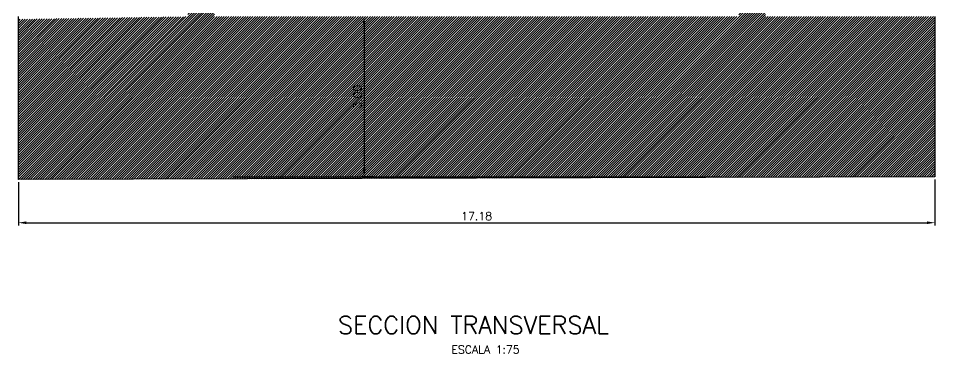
# Model space of a CAD drawing. Header units: metres. Extents: x 1080594 to 1081411, y 976871 to 977162.
# Drawn here: x 1080971.39 to 1080988.62, y 977111.61 to 977117.89 of the extents above; entities that cross this region are included whole.
import ezdxf

# ---------------------------------------------------------------- set-up
doc = ezdxf.new("R2010")
doc.units = ezdxf.units.M
doc.header["$LTSCALE"] = 25.4
doc.layers.add('CONTRAPESO', color=3, linetype='Continuous')
doc.layers.add('REGL175', color=7, linetype='Continuous')
doc.layers.add('COTA', color=1, linetype='Continuous', lineweight=30)
doc.styles.add('romans', font='romans.shx')
doc.dimstyles.new('Copy 75', dxfattribs={"dimtxt": 0.15, "dimasz": 0.15, "dimexe": 0.05, "dimexo": 0.05, "dimgap": 0.05, "dimtad": 1, "dimzin": 0, "dimdsep": 46, "dimtxsty": 'romans', "dimcen": 0.002, "dimclrd": 1, "dimclre": 1, "dimclrt": 3, "dimadec": 4, "dimazin": 0, "dimtfac": 1, "dimtofl": 0, "dimtmove": 1, "dimatfit": 3, "dimfxl": 1, "dimtolj": 1, "dimtzin": 0, "dimarcsym": 1})

# ---------------------------------------------------------------- blocks, each defined once
blk = doc.blocks.new('*D174')
at = {"layer": 'COTA', "color": 1, "lineweight": -2, "transparency": 16777216}
for p, q in [((1080971.389461616, 977114.8249512421), (1080971.389461616, 977114.0140988906)), ((1080988.564498951, 977114.8749545963), (1080988.564498951, 977114.0140988906)), ((1080971.539461615, 977114.0640988906), (1080988.414498951, 977114.0640988906))]:
    blk.add_line(p, q, dxfattribs=at)
at = {"layer": 'COTA', "color": 1, "transparency": 16777216}
for points in [[(1080971.539461615, 977114.0890988907), (1080971.539461615, 977114.0390988906), (1080971.389461616, 977114.0640988906)], [(1080988.414498951, 977114.0890988907), (1080988.414498951, 977114.0390988906), (1080988.564498951, 977114.0640988906)]]:
    blk.add_solid(points, dxfattribs=at)
at = {"layer": 'Defpoints', "color": 0, "transparency": 16777216}
for p in [(1080988.564498951, 977114.9249545963), (1080971.389461616, 977114.8749512421), (1080988.564498951, 977114.0640988906)]:
    blk.add_point(p, dxfattribs=at)
at = {"layer": 'COTA', "color": 3, "transparency": 16777216, "insert": (1080979.976980283, 977114.1890988906), "char_height": 0.15, "attachment_point": 5, "style": 'romans'}
blk.add_mtext('\\A1;17.18', dxfattribs=at)
blk = doc.blocks.new('*D175')
at = {"layer": 'COTA', "color": 1, "lineweight": -2, "transparency": 16777216}
for p, q in [((1080977.867424029, 977117.7749545962), (1080977.867424029, 977115.0749545965)), ((1080978.063729406, 977114.9249545964), (1080977.817424029, 977114.9249545964))]:
    blk.add_line(p, q, dxfattribs=at)
at = {"layer": 'COTA', "color": 1, "transparency": 16777216}
for points in [[(1080977.842424029, 977117.7749545962), (1080977.892424029, 977117.7749545962), (1080977.867424029, 977117.9249545962)], [(1080977.842424029, 977115.0749545965), (1080977.892424029, 977115.0749545965), (1080977.867424029, 977114.9249545964)]]:
    blk.add_solid(points, dxfattribs=at)
at = {"layer": 'Defpoints', "color": 0, "transparency": 16777216}
for p in [(1080977.867424029, 977117.9249545962), (1080977.867424029, 977114.9249545964), (1080978.113729406, 977114.9249545964)]:
    blk.add_point(p, dxfattribs=at)
at = {"layer": 'COTA', "color": 3, "transparency": 16777216, "insert": (1080977.742424029, 977116.4249545964), "char_height": 0.15, "attachment_point": 5, "rotation": 90, "style": 'romans'}
blk.add_mtext('\\A1;3.00', dxfattribs=at)

msp = doc.modelspace()

# ---------------------------------------------------------------- hatches: boundary and pattern name
at = {"layer": 'COTA', "transparency": 33554539}
h = msp.add_hatch(dxfattribs=at)
h.set_pattern_fill('ANSI31', color=251, scale=0.01)
h.set_pattern_definition([(45, (307.6941268451046, 0), (-0.02245064030267288, 0.02245064030267288), [])])
h.paths.add_polyline_path([(1080974.561797719, 977126.1249545964), (1080974.567199979, 977117.9249545963), (1080974.567189702, 977117.9249627743), (1080974.561807995, 977117.9249464186), (1080974.594150848, 977117.9249382406), (1080971.389486774, 977117.8749533385), (1080971.389520535, 977117.8749512419), (1080971.389474195, 977117.8749533386), (1080971.389474195, 977114.874951242), (1080988.564492156, 977114.9249545964), (1080988.564505745, 977117.9249545964), (1080988.615015478, 977117.9249545964), (1080988.513982424, 977117.9249545964), (1080985.389454928, 977117.9249396076), (1080985.389518617, 977126.1249396105), (1080986.482306118, 977126.1249663334), (1080986.40065783, 977127.1249545964), (1080973.540758801, 977127.1258583339), (1080973.468792252, 977126.1249545964)])
h.paths.add_polyline_path([(1080975.064498952, 977126.6249292757), (1080984.889486772, 977126.6249292758), (1080984.889486772, 977117.9249545964), (1080975.064498952, 977117.9249545962)], flags=16)

# ---------------------------------------------------------------- linework, layer by layer
at = {"layer": 'CONTRAPESO', "color": 4}
msp.add_line((1080975.413865037, 977114.9249545964), (1080984.540120687, 977114.924954596), dxfattribs=at)
at = {"layer": 'CONTRAPESO'}
msp.add_lwpolyline([(1080988.564498951, 977117.9249545963), (1080988.564498951, 977114.9249545963), (1080971.389461616, 977114.8749512421), (1080971.389486774, 977117.8749533385), (1080971.389486774, 977117.9249533386)], dxfattribs=at)

# ---------------------------------------------------------------- texts
at = {"layer": 'REGL175', "insert": (1080972.136479104, 977112.3126486478), "char_height": 0.33, "width": 14.49150362575892, "attachment_point": 1, "style": 'romans'}
msp.add_mtext('\\pi5.24218;{\\C0;SECCION TRANSVERSAL\\P\\pi7.36717;\\H0.45455x;\\C3;ESCALA 1:75}', dxfattribs=at)

# ---------------------------------------------------------------- dimensions: what is measured, and where the dimension line sits
at = {"layer": 'COTA'}
dim = msp.add_linear_dim(base=(1080977.867424029, 977114.9249545964), p1=(1080977.867424029, 977117.9249545962), p2=(1080978.113729406, 977114.9249545964), angle=90, dimstyle='Copy 75', dxfattribs=at)
dim.commit()
dim.dimension.update_dxf_attribs({"geometry": '*D175', "text_midpoint": (1080977.742424029, 977116.4249545964)})
dim = msp.add_linear_dim(base=(1080988.564498951, 977114.0640988906), p1=(1080971.389461616, 977114.8749512421), p2=(1080988.564498951, 977114.9249545963), dimstyle='Copy 75', dxfattribs=at)
dim.commit()
dim.dimension.update_dxf_attribs({"geometry": '*D174', "text_midpoint": (1080979.976980283, 977114.1890988906)})

doc.saveas('drawing.dxf')
